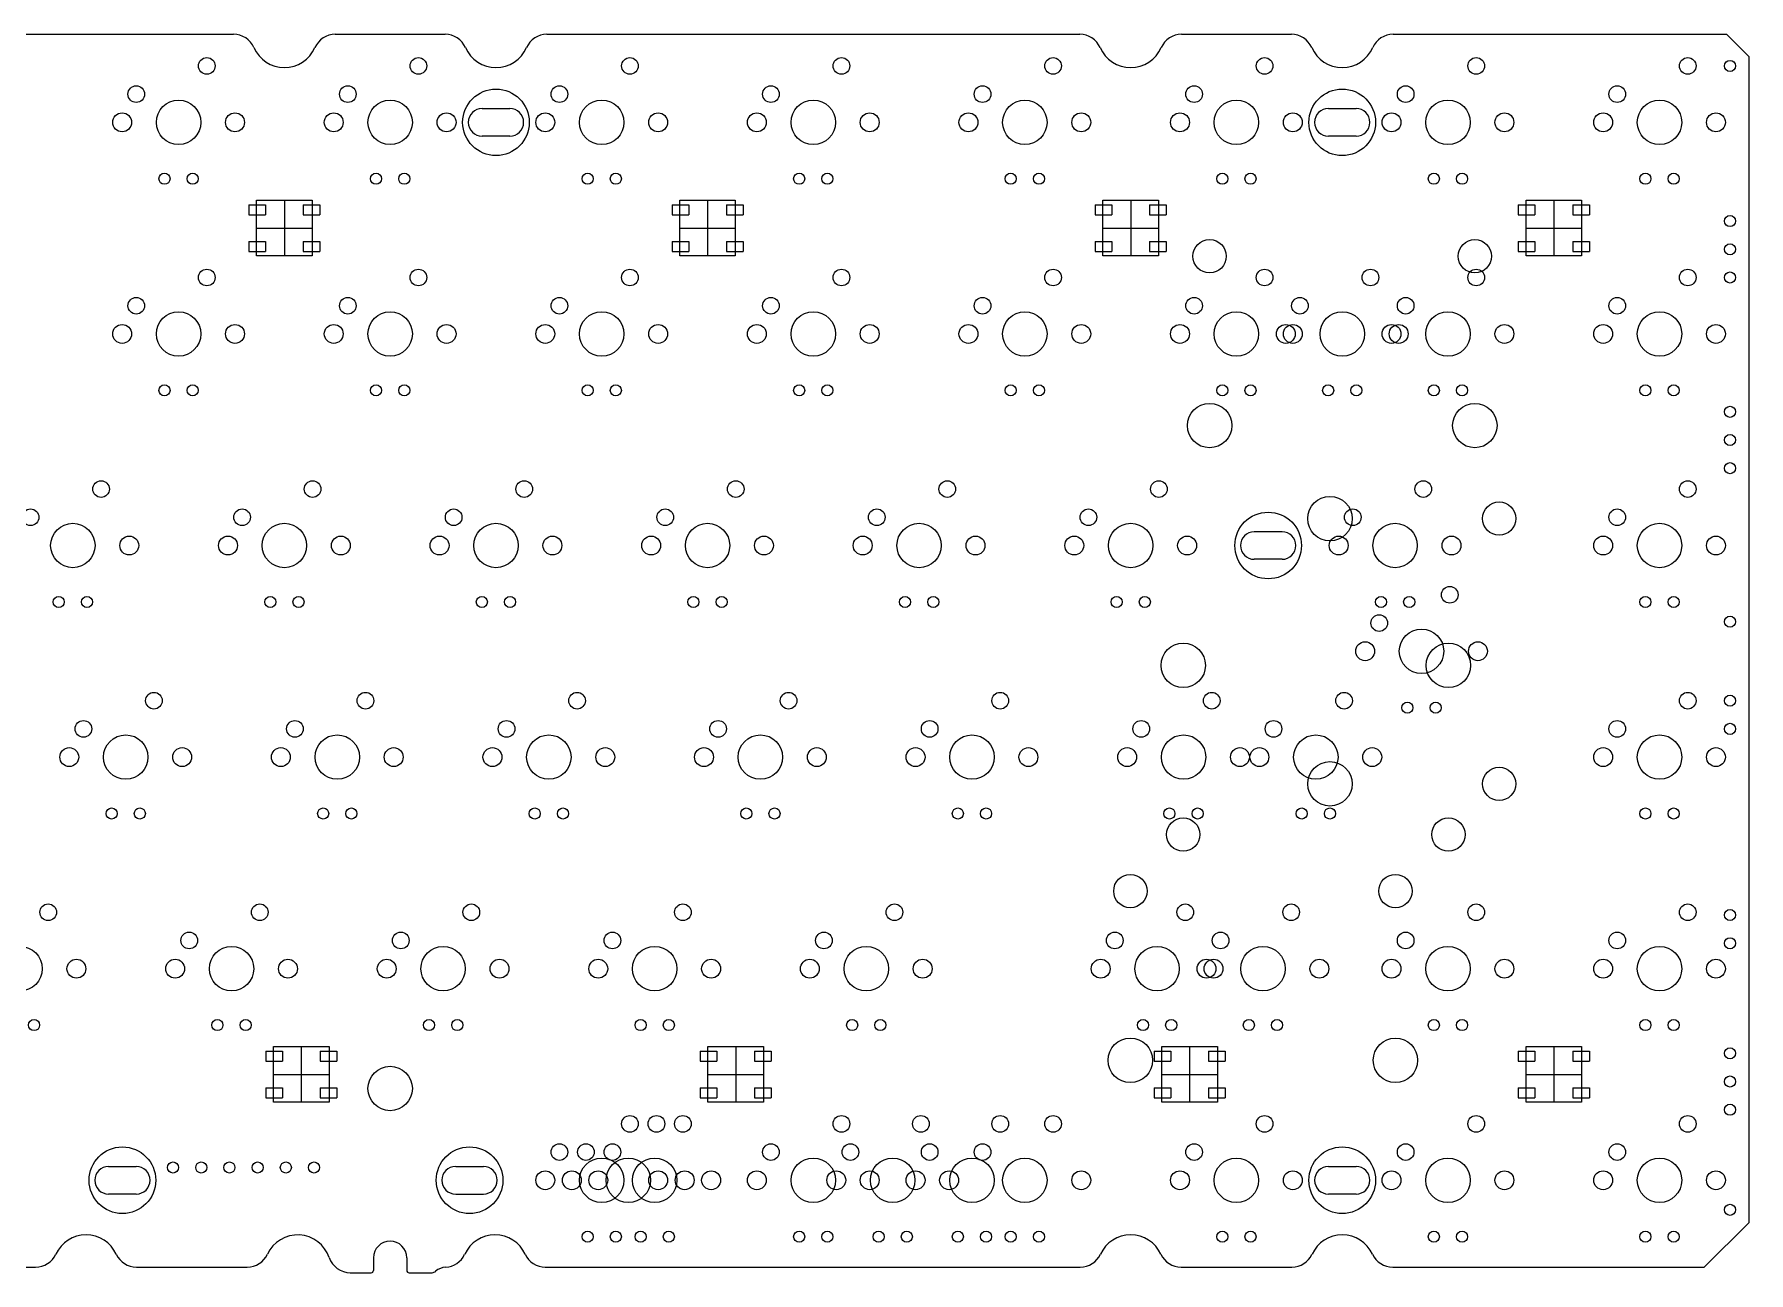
# Model space of a CAD drawing. Header units: millimetres. Extents: x 439 to 1009, y -254 to 714.
# Drawn here: x 731.4 to 885.8, y 246.3 to 357.8 of the extents above; entities that cross this region are included whole.
import ezdxf

# ---------------------------------------------------------------- set-up
doc = ezdxf.new("R2010")
doc.units = ezdxf.units.MM
doc.layers.add('bmini', color=150, linetype='Continuous')

msp = doc.modelspace()

# ---------------------------------------------------------------- linework, layer by layer
at = {"layer": 'bmini'}
for p, q in [((701.36, 357.8), (749.35, 357.8)), ((758.51, 357.8), (768.4, 357.8)), ((777.56, 357.8), (825.55, 357.8)), ((834.71, 357.8), (844.6, 357.8)), ((853.76, 357.8), (883.78, 357.8)), ((883.78, 357.8), (885.78, 355.8)), ((885.78, 355.8), (885.78, 250.8)), ((751.43, 342.85), (756.43, 342.85)), ((751.43, 337.85), (751.43, 342.85)), ((753.93, 342.85), (753.93, 337.85)), ((756.43, 342.85), (756.43, 337.85)), ((789.53, 342.85), (794.53, 342.85)), ((789.53, 337.85), (789.53, 342.85)), ((792.03, 342.85), (792.03, 337.85)), ((794.53, 342.85), (794.53, 337.85)), ((827.63, 342.85), (832.63, 342.85)), ((827.63, 337.85), (827.63, 342.85)), ((830.13, 342.85), (830.13, 337.85)), ((832.63, 342.85), (832.63, 337.85)), ((865.73, 342.85), (870.73, 342.85)), ((865.73, 337.85), (865.73, 342.85)), ((868.23, 342.85), (868.23, 337.85)), ((870.73, 342.85), (870.73, 337.85)), ((750.73, 342.45), (750.73, 341.55)), ((750.73, 342.45), (752.23, 342.45)), ((750.73, 341.55), (752.23, 341.55)), ((752.23, 342.45), (752.23, 341.55)), ((755.63, 342.45), (755.63, 341.55)), ((755.63, 342.45), (757.13, 342.45)), ((755.63, 341.55), (757.13, 341.55)), ((757.13, 342.45), (757.13, 341.55)), ((788.83, 342.45), (788.83, 341.55)), ((788.83, 342.45), (790.33, 342.45)), ((788.83, 341.55), (790.33, 341.55)), ((790.33, 342.45), (790.33, 341.55)), ((793.73, 342.45), (793.73, 341.55)), ((793.73, 342.45), (795.23, 342.45)), ((793.73, 341.55), (795.23, 341.55)), ((795.23, 342.45), (795.23, 341.55)), ((826.93, 342.45), (826.93, 341.55)), ((826.93, 342.45), (828.43, 342.45)), ((826.93, 341.55), (828.43, 341.55)), ((828.43, 342.45), (828.43, 341.55)), ((831.83, 342.45), (831.83, 341.55)), ((831.83, 342.45), (833.33, 342.45)), ((831.83, 341.55), (833.33, 341.55)), ((833.33, 342.45), (833.33, 341.55)), ((865.03, 342.45), (865.03, 341.55)), ((865.03, 342.45), (866.53, 342.45)), ((865.03, 341.55), (866.53, 341.55)), ((866.53, 342.45), (866.53, 341.55)), ((869.93, 342.45), (869.93, 341.55)), ((869.93, 342.45), (871.43, 342.45)), ((869.93, 341.55), (871.43, 341.55)), ((871.43, 342.45), (871.43, 341.55)), ((751.43, 340.35), (756.43, 340.35)), ((789.53, 340.35), (794.53, 340.35)), ((827.63, 340.35), (832.63, 340.35)), ((865.73, 340.35), (870.73, 340.35)), ((750.73, 339.15), (750.73, 338.25)), ((750.73, 339.15), (752.23, 339.15)), ((750.73, 338.25), (752.23, 338.25)), ((752.23, 339.15), (752.23, 338.25)), ((755.63, 339.15), (755.63, 338.25)), ((755.63, 339.15), (757.13, 339.15)), ((755.63, 338.25), (757.13, 338.25)), ((757.13, 339.15), (757.13, 338.25)), ((788.83, 339.15), (788.83, 338.25)), ((788.83, 339.15), (790.33, 339.15)), ((788.83, 338.25), (790.33, 338.25)), ((790.33, 339.15), (790.33, 338.25)), ((793.73, 339.15), (793.73, 338.25)), ((793.73, 339.15), (795.23, 339.15)), ((793.73, 338.25), (795.23, 338.25)), ((795.23, 339.15), (795.23, 338.25)), ((826.93, 339.15), (826.93, 338.25)), ((826.93, 339.15), (828.43, 339.15)), ((826.93, 338.25), (828.43, 338.25)), ((828.43, 339.15), (828.43, 338.25)), ((831.83, 339.15), (831.83, 338.25)), ((831.83, 339.15), (833.33, 339.15)), ((831.83, 338.25), (833.33, 338.25)), ((833.33, 339.15), (833.33, 338.25)), ((865.03, 339.15), (865.03, 338.25)), ((865.03, 339.15), (866.53, 339.15)), ((865.03, 338.25), (866.53, 338.25)), ((866.53, 339.15), (866.53, 338.25)), ((869.93, 339.15), (869.93, 338.25)), ((869.93, 339.15), (871.43, 339.15)), ((869.93, 338.25), (871.43, 338.25)), ((871.43, 339.15), (871.43, 338.25)), ((756.43, 337.85), (751.43, 337.85)), ((794.53, 337.85), (789.53, 337.85)), ((832.63, 337.85), (827.63, 337.85)), ((870.73, 337.85), (865.73, 337.85)), ((752.25, 266.25), (752.25, 265.35)), ((752.25, 266.25), (753.75, 266.25)), ((752.95, 266.65), (757.95, 266.65)), ((752.95, 261.65), (752.95, 266.65)), ((753.75, 266.25), (753.75, 265.35)), ((755.45, 266.65), (755.45, 261.65)), ((757.15, 266.25), (757.15, 265.35)), ((757.15, 266.25), (758.65, 266.25)), ((757.95, 266.65), (757.95, 261.65)), ((758.65, 266.25), (758.65, 265.35)), ((791.37, 266.25), (791.37, 265.35)), ((791.37, 266.25), (792.87, 266.25)), ((792.07, 266.65), (797.07, 266.65)), ((792.07, 261.65), (792.07, 266.65)), ((792.87, 266.25), (792.87, 265.35)), ((794.57, 266.65), (794.57, 261.65)), ((796.27, 266.25), (796.27, 265.35)), ((796.27, 266.25), (797.77, 266.25)), ((797.07, 266.65), (797.07, 261.65)), ((797.77, 266.25), (797.77, 265.35)), ((832.24, 266.25), (832.24, 265.35)), ((832.24, 266.25), (833.74, 266.25)), ((832.94, 266.65), (837.94, 266.65)), ((832.94, 261.65), (832.94, 266.65)), ((833.74, 266.25), (833.74, 265.35)), ((835.44, 266.65), (835.44, 261.65)), ((837.14, 266.25), (837.14, 265.35)), ((837.14, 266.25), (838.64, 266.25)), ((837.94, 266.65), (837.94, 261.65)), ((838.64, 266.25), (838.64, 265.35)), ((865.03, 266.25), (865.03, 265.35)), ((865.03, 266.25), (866.53, 266.25)), ((865.73, 266.65), (870.73, 266.65)), ((865.73, 261.65), (865.73, 266.65)), ((866.53, 266.25), (866.53, 265.35)), ((868.23, 266.65), (868.23, 261.65)), ((869.93, 266.25), (869.93, 265.35)), ((869.93, 266.25), (871.43, 266.25)), ((870.73, 266.65), (870.73, 261.65)), ((871.43, 266.25), (871.43, 265.35)), ((752.25, 265.35), (753.75, 265.35)), ((752.95, 264.15), (757.95, 264.15)), ((757.15, 265.35), (758.65, 265.35)), ((791.37, 265.35), (792.87, 265.35)), ((792.07, 264.15), (797.07, 264.15)), ((796.27, 265.35), (797.77, 265.35)), ((832.24, 265.35), (833.74, 265.35)), ((832.94, 264.15), (837.94, 264.15)), ((837.14, 265.35), (838.64, 265.35)), ((865.03, 265.35), (866.53, 265.35)), ((865.73, 264.15), (870.73, 264.15)), ((869.93, 265.35), (871.43, 265.35)), ((752.25, 262.95), (752.25, 262.05)), ((752.25, 262.95), (753.75, 262.95)), ((753.75, 262.95), (753.75, 262.05)), ((757.15, 262.95), (757.15, 262.05)), ((757.15, 262.95), (758.65, 262.95)), ((758.65, 262.95), (758.65, 262.05)), ((791.37, 262.95), (791.37, 262.05)), ((791.37, 262.95), (792.87, 262.95)), ((792.87, 262.95), (792.87, 262.05)), ((796.27, 262.95), (796.27, 262.05)), ((796.27, 262.95), (797.77, 262.95)), ((797.77, 262.95), (797.77, 262.05)), ((832.24, 262.95), (832.24, 262.05)), ((832.24, 262.95), (833.74, 262.95)), ((833.74, 262.95), (833.74, 262.05)), ((837.14, 262.95), (837.14, 262.05)), ((837.14, 262.95), (838.64, 262.95)), ((838.64, 262.95), (838.64, 262.05)), ((865.03, 262.95), (865.03, 262.05)), ((865.03, 262.95), (866.53, 262.95)), ((866.53, 262.95), (866.53, 262.05)), ((869.93, 262.95), (869.93, 262.05)), ((869.93, 262.95), (871.43, 262.95)), ((871.43, 262.95), (871.43, 262.05)), ((752.25, 262.05), (753.75, 262.05)), ((757.95, 261.65), (752.95, 261.65)), ((757.15, 262.05), (758.65, 262.05)), ((791.37, 262.05), (792.87, 262.05)), ((797.07, 261.65), (792.07, 261.65)), ((796.27, 262.05), (797.77, 262.05)), ((832.24, 262.05), (833.74, 262.05)), ((837.94, 261.65), (832.94, 261.65)), ((837.14, 262.05), (838.64, 262.05)), ((865.03, 262.05), (866.53, 262.05)), ((870.73, 261.65), (865.73, 261.65)), ((869.93, 262.05), (871.43, 262.05)), ((885.78, 250.8), (881.78, 246.8)), ((761.95, 247.64), (761.95, 246.5)), ((764.95, 247.64), (764.95, 246.5)), ((668.94, 246.8), (731.53, 246.8)), ((740.61, 246.8), (750.58, 246.8)), ((759.86, 246.3), (761.75, 246.3)), ((765.15, 246.3), (767.22, 246.3)), ((777.42, 246.8), (825.59, 246.8)), ((834.67, 246.8), (844.64, 246.8)), ((853.72, 246.8), (881.78, 246.8))]:
    msp.add_line(p, q, dxfattribs=at)
at = {"layer": 'bmini', "color": 2}
for p, q in [((771.73, 351.12), (774.23, 351.12)), ((847.93, 351.12), (850.43, 351.12)), ((774.23, 348.63), (771.73, 348.63)), ((850.43, 348.63), (847.93, 348.63)), ((841.25, 313.02), (843.76, 313.02)), ((843.76, 310.53), (841.25, 310.53)), ((738.09, 255.87), (740.59, 255.87)), ((769.35, 255.87), (771.85, 255.87)), ((847.93, 255.87), (850.43, 255.87)), ((740.59, 253.38), (738.09, 253.38)), ((769.35, 253.38), (771.85, 253.38)), ((850.43, 253.38), (847.93, 253.38))]:
    msp.add_line(p, q, dxfattribs=at)
at = {"layer": 'bmini'}
for centre, radius in [((746.94, 354.95), 0.75), ((765.99, 354.95), 0.75), ((785.04, 354.95), 0.75), ((804.09, 354.95), 0.75), ((823.14, 354.95), 0.75), ((842.19, 354.95), 0.75), ((861.24, 354.95), 0.75), ((880.29, 354.95), 0.75), ((740.59, 352.41), 0.75), ((759.64, 352.41), 0.75), ((778.69, 352.41), 0.75), ((797.74, 352.41), 0.75), ((816.79, 352.41), 0.75), ((835.84, 352.41), 0.75), ((854.89, 352.41), 0.75), ((873.94, 352.41), 0.75), ((739.32, 349.87), 0.85), ((744.4, 349.87), 2), ((749.48, 349.87), 0.85), ((758.37, 349.87), 0.85), ((763.45, 349.87), 2), ((768.53, 349.87), 0.85), ((777.42, 349.87), 0.85), ((782.5, 349.87), 2), ((787.58, 349.87), 0.85), ((796.47, 349.87), 0.85), ((801.55, 349.87), 2), ((806.63, 349.87), 0.85), ((815.52, 349.87), 0.85), ((820.6, 349.87), 2), ((825.68, 349.87), 0.85), ((834.57, 349.87), 0.85), ((839.65, 349.87), 2), ((844.73, 349.87), 0.85), ((853.62, 349.87), 0.85), ((858.7, 349.87), 2), ((863.78, 349.87), 0.85), ((872.67, 349.87), 0.85), ((877.75, 349.87), 2), ((882.83, 349.87), 0.85), ((743.13, 344.79), 0.5), ((745.67, 344.79), 0.5), ((762.18, 344.79), 0.5), ((764.72, 344.79), 0.5), ((781.23, 344.79), 0.5), ((783.77, 344.79), 0.5), ((800.28, 344.79), 0.5), ((802.82, 344.79), 0.5), ((819.33, 344.79), 0.5), ((821.87, 344.79), 0.5), ((838.38, 344.79), 0.5), ((840.92, 344.79), 0.5), ((857.43, 344.79), 0.5), ((859.97, 344.79), 0.5), ((876.48, 344.79), 0.5), ((879.02, 344.79), 0.5), ((837.24, 337.81), 1.5), ((861.12, 337.81), 1.5), ((746.94, 335.9), 0.75), ((765.99, 335.9), 0.75), ((785.04, 335.9), 0.75), ((804.09, 335.9), 0.75), ((823.14, 335.9), 0.75), ((842.19, 335.9), 0.75), ((851.72, 335.9), 0.75), ((861.24, 335.9), 0.75), ((880.29, 335.9), 0.75), ((740.59, 333.36), 0.75), ((759.64, 333.36), 0.75), ((778.69, 333.36), 0.75), ((797.74, 333.36), 0.75), ((816.79, 333.36), 0.75), ((835.84, 333.36), 0.75), ((845.37, 333.36), 0.75), ((854.89, 333.36), 0.75), ((873.94, 333.36), 0.75), ((744.4, 330.82), 2), ((763.45, 330.82), 2), ((782.5, 330.82), 2), ((801.55, 330.82), 2), ((820.6, 330.82), 2), ((839.65, 330.82), 2), ((849.18, 330.82), 2), ((858.7, 330.82), 2), ((877.75, 330.82), 2), ((739.32, 330.82), 0.85), ((749.48, 330.82), 0.85), ((758.37, 330.82), 0.85), ((768.53, 330.82), 0.85), ((777.42, 330.82), 0.85), ((787.58, 330.82), 0.85), ((796.47, 330.82), 0.85), ((806.63, 330.82), 0.85), ((815.52, 330.82), 0.85), ((825.68, 330.82), 0.85), ((834.57, 330.82), 0.85), ((844.1, 330.82), 0.85), ((844.73, 330.82), 0.85), ((853.62, 330.82), 0.85), ((854.26, 330.82), 0.85), ((863.78, 330.82), 0.85), ((872.67, 330.82), 0.85), ((882.83, 330.82), 0.85), ((743.13, 325.74), 0.5), ((745.67, 325.74), 0.5), ((762.18, 325.74), 0.5), ((764.72, 325.74), 0.5), ((781.23, 325.74), 0.5), ((783.77, 325.74), 0.5), ((800.28, 325.74), 0.5), ((802.82, 325.74), 0.5), ((819.33, 325.74), 0.5), ((821.87, 325.74), 0.5), ((838.38, 325.74), 0.5), ((840.92, 325.74), 0.5), ((847.91, 325.74), 0.5), ((850.45, 325.74), 0.5), ((857.43, 325.74), 0.5), ((859.97, 325.74), 0.5), ((876.48, 325.74), 0.5), ((879.02, 325.74), 0.5), ((837.24, 322.57), 2), ((861.12, 322.57), 2), ((737.42, 316.85), 0.75), ((756.47, 316.85), 0.75), ((775.52, 316.85), 0.75), ((794.57, 316.85), 0.75), ((813.62, 316.85), 0.75), ((832.67, 316.85), 0.75), ((856.48, 316.85), 0.75), ((880.29, 316.85), 0.75), ((731.07, 314.31), 0.75), ((750.12, 314.31), 0.75), ((769.17, 314.31), 0.75), ((788.22, 314.31), 0.75), ((807.27, 314.31), 0.75), ((826.32, 314.31), 0.75), ((848.07, 314.19), 2), ((850.13, 314.31), 0.75), ((863.31, 314.19), 1.5), ((873.94, 314.31), 0.75), ((734.88, 311.77), 2), ((753.93, 311.77), 2), ((772.98, 311.77), 2), ((792.03, 311.77), 2), ((811.08, 311.77), 2), ((830.13, 311.77), 2), ((853.94, 311.77), 2), ((877.75, 311.77), 2), ((739.96, 311.77), 0.85), ((748.85, 311.77), 0.85), ((759.01, 311.77), 0.85), ((767.9, 311.77), 0.85), ((778.06, 311.77), 0.85), ((786.95, 311.77), 0.85), ((797.11, 311.77), 0.85), ((806, 311.77), 0.85), ((816.16, 311.77), 0.85), ((825.05, 311.77), 0.85), ((835.21, 311.77), 0.85), ((848.86, 311.77), 0.85), ((859.02, 311.77), 0.85), ((872.67, 311.77), 0.85), ((882.83, 311.77), 0.85), ((858.86, 307.33), 0.75), ((733.61, 306.69), 0.5), ((736.15, 306.69), 0.5), ((752.66, 306.69), 0.5), ((755.2, 306.69), 0.5), ((771.71, 306.69), 0.5), ((774.25, 306.69), 0.5), ((790.76, 306.69), 0.5), ((793.3, 306.69), 0.5), ((809.81, 306.69), 0.5), ((812.35, 306.69), 0.5), ((828.86, 306.69), 0.5), ((831.4, 306.69), 0.5), ((852.67, 306.69), 0.5), ((855.21, 306.69), 0.5), ((876.48, 306.69), 0.5), ((879.02, 306.69), 0.5), ((852.51, 304.79), 0.75), ((856.32, 302.25), 2), ((834.86, 300.98), 2), ((851.24, 302.25), 0.85), ((858.74, 300.98), 2), ((858.74, 300.98), 2), ((861.4, 302.25), 0.85), ((742.18, 297.8), 0.75), ((761.23, 297.8), 0.75), ((780.28, 297.8), 0.75), ((799.33, 297.8), 0.75), ((818.38, 297.8), 0.75), ((837.43, 297.8), 0.75), ((849.34, 297.8), 0.75), ((880.29, 297.8), 0.75), ((855.05, 297.17), 0.5), ((857.59, 297.17), 0.5), ((735.83, 295.26), 0.75), ((754.88, 295.26), 0.75), ((773.93, 295.26), 0.75), ((792.98, 295.26), 0.75), ((812.03, 295.26), 0.75), ((831.08, 295.26), 0.75), ((842.99, 295.26), 0.75), ((873.94, 295.26), 0.75), ((734.56, 292.72), 0.85), ((739.64, 292.72), 2), ((744.72, 292.72), 0.85), ((753.61, 292.72), 0.85), ((758.69, 292.72), 2), ((763.77, 292.72), 0.85), ((772.66, 292.72), 0.85), ((777.74, 292.72), 2), ((782.82, 292.72), 0.85), ((791.71, 292.72), 0.85), ((796.79, 292.72), 2), ((801.87, 292.72), 0.85), ((810.76, 292.72), 0.85), ((815.84, 292.72), 2), ((820.92, 292.72), 0.85), ((829.81, 292.72), 0.85), ((834.89, 292.72), 2), ((839.97, 292.72), 0.85), ((841.72, 292.72), 0.85), ((846.8, 292.72), 2), ((851.88, 292.72), 0.85), ((872.67, 292.72), 0.85), ((877.75, 292.72), 2), ((882.83, 292.72), 0.85), ((848.07, 290.31), 2), ((863.31, 290.31), 1.5), ((738.37, 287.64), 0.5), ((740.91, 287.64), 0.5), ((757.42, 287.64), 0.5), ((759.96, 287.64), 0.5), ((776.47, 287.64), 0.5), ((779.01, 287.64), 0.5), ((795.52, 287.64), 0.5), ((798.06, 287.64), 0.5), ((814.57, 287.64), 0.5), ((817.11, 287.64), 0.5), ((833.62, 287.64), 0.5), ((834.86, 285.74), 1.5), ((836.16, 287.64), 0.5), ((845.53, 287.64), 0.5), ((848.07, 287.64), 0.5), ((858.74, 285.74), 1.5), ((876.48, 287.64), 0.5), ((879.02, 287.64), 0.5), ((830.1, 280.66), 1.5), ((853.97, 280.66), 1.5), ((732.66, 278.75), 0.75), ((751.71, 278.75), 0.75), ((770.76, 278.75), 0.75), ((789.81, 278.75), 0.75), ((808.86, 278.75), 0.75), ((835.05, 278.75), 0.75), ((844.58, 278.75), 0.75), ((861.24, 278.75), 0.75), ((880.29, 278.75), 0.75), ((745.36, 276.21), 0.75), ((764.41, 276.21), 0.75), ((783.46, 276.21), 0.75), ((802.51, 276.21), 0.75), ((828.7, 276.21), 0.75), ((838.23, 276.21), 0.75), ((854.89, 276.21), 0.75), ((873.94, 276.21), 0.75), ((730.12, 273.67), 2), ((749.17, 273.67), 2), ((768.22, 273.67), 2), ((787.27, 273.67), 2), ((806.32, 273.67), 2), ((832.51, 273.67), 2), ((842.04, 273.67), 2), ((858.7, 273.67), 2), ((877.75, 273.67), 2), ((735.2, 273.67), 0.85), ((744.09, 273.67), 0.85), ((754.25, 273.67), 0.85), ((763.14, 273.67), 0.85), ((773.3, 273.67), 0.85), ((782.19, 273.67), 0.85), ((792.35, 273.67), 0.85), ((801.24, 273.67), 0.85), ((811.4, 273.67), 0.85), ((827.43, 273.67), 0.85), ((836.96, 273.67), 0.85), ((837.59, 273.67), 0.85), ((847.12, 273.67), 0.85), ((853.62, 273.67), 0.85), ((863.78, 273.67), 0.85), ((872.67, 273.67), 0.85), ((882.83, 273.67), 0.85), ((731.39, 268.59), 0.5), ((747.9, 268.59), 0.5), ((750.44, 268.59), 0.5), ((766.95, 268.59), 0.5), ((769.49, 268.59), 0.5), ((786, 268.59), 0.5), ((788.54, 268.59), 0.5), ((805.05, 268.59), 0.5), ((807.59, 268.59), 0.5), ((831.24, 268.59), 0.5), ((833.78, 268.59), 0.5), ((840.77, 268.59), 0.5), ((843.31, 268.59), 0.5), ((857.43, 268.59), 0.5), ((859.97, 268.59), 0.5), ((876.48, 268.59), 0.5), ((879.02, 268.59), 0.5), ((830.1, 265.42), 2), ((853.97, 265.42), 2), ((763.45, 262.88), 2), ((785.04, 259.7), 0.75), ((787.43, 259.7), 0.75), ((789.81, 259.7), 0.75), ((804.09, 259.7), 0.75), ((811.24, 259.7), 0.75), ((818.38, 259.7), 0.75), ((823.14, 259.7), 0.75), ((842.19, 259.7), 0.75), ((861.24, 259.7), 0.75), ((880.29, 259.7), 0.75), ((778.69, 257.16), 0.75), ((781.08, 257.16), 0.75), ((783.46, 257.16), 0.75), ((797.74, 257.16), 0.75), ((804.89, 257.16), 0.75), ((812.03, 257.16), 0.75), ((816.79, 257.16), 0.75), ((835.84, 257.16), 0.75), ((854.89, 257.16), 0.75), ((873.94, 257.16), 0.75), ((782.5, 254.62), 2), ((784.89, 254.62), 2), ((787.27, 254.62), 2), ((801.55, 254.62), 2), ((808.7, 254.62), 2), ((815.84, 254.62), 2), ((820.6, 254.62), 2), ((839.65, 254.62), 2), ((858.7, 254.62), 2), ((877.75, 254.62), 2), ((777.42, 254.62), 0.85), ((777.42, 254.62), 0.85), ((779.81, 254.62), 0.85), ((782.19, 254.62), 0.85), ((787.58, 254.62), 0.85), ((789.97, 254.62), 0.85), ((792.35, 254.62), 0.85), ((796.47, 254.62), 0.85), ((803.62, 254.62), 0.85), ((806.63, 254.62), 0.85), ((810.76, 254.62), 0.85), ((813.78, 254.62), 0.85), ((825.68, 254.62), 0.85), ((834.57, 254.62), 0.85), ((844.73, 254.62), 0.85), ((853.62, 254.62), 0.85), ((863.78, 254.62), 0.85), ((872.67, 254.62), 0.85), ((882.83, 254.62), 0.85), ((781.23, 249.54), 0.5), ((783.77, 249.54), 0.5), ((786, 249.54), 0.5), ((788.54, 249.54), 0.5), ((800.28, 249.54), 0.5), ((802.82, 249.54), 0.5), ((807.43, 249.54), 0.5), ((809.97, 249.54), 0.5), ((814.57, 249.54), 0.5), ((817.11, 249.54), 0.5), ((819.33, 249.54), 0.5), ((821.87, 249.54), 0.5), ((838.38, 249.54), 0.5), ((840.92, 249.54), 0.5), ((857.43, 249.54), 0.5), ((859.97, 249.54), 0.5), ((876.48, 249.54), 0.5), ((879.02, 249.54), 0.5)]:
    msp.add_circle(centre, radius, dxfattribs=at)
at = {"layer": 'bmini', "color": 2, "linetype": 'Continuous'}
for centre in [(884.1, 354.95), (884.1, 340.98), (884.1, 338.44), (884.1, 335.9), (884.1, 323.81), (884.1, 321.27), (884.1, 318.73), (884.1, 304.91), (884.1, 297.8), (884.1, 295.26), (884.1, 278.5), (884.1, 275.96), (884.1, 266.05), (884.1, 263.51), (884.1, 260.97), (743.9, 255.77), (746.44, 255.77), (748.98, 255.77), (751.52, 255.77), (754.06, 255.77), (756.6, 255.77), (884.1, 251.96)]:
    msp.add_circle(centre, 0.5, dxfattribs=at)
at = {"layer": 'bmini', "color": 2}
for centre in [(772.98, 349.87), (849.18, 349.87), (842.51, 311.77), (739.34, 254.62), (770.6, 254.62), (849.18, 254.62)]:
    msp.add_circle(centre, 3, dxfattribs=at)
at = {"layer": 'bmini'}
for centre, radius, start, end in [((749.35, 355.8), 2, 23.5782, 90), ((753.93, 357.8), 3, 203.5782, 336.4218), ((758.51, 355.8), 2, 90, 156.4218), ((768.4, 355.8), 2, 23.5782, 90), ((772.98, 357.8), 3, 203.5782, 336.4218), ((777.56, 355.8), 2, 90, 156.4218), ((825.55, 355.8), 2, 23.5782, 90), ((830.13, 357.8), 3, 203.5782, 336.4218), ((834.71, 355.8), 2, 90, 156.4218), ((844.6, 355.8), 2, 23.5782, 90), ((849.18, 357.8), 3, 203.5782, 336.4218), ((853.76, 355.8), 2, 90, 156.4218), ((736.07, 246.7), 3, 24.8346, 155.1654), ((755.12, 246.7), 3, 18.6629, 155.1654), ((763.45, 247.64), 1.5, 0, 180), ((772.89, 246.7), 3, 24.8346, 155.2375), ((830.13, 246.7), 3, 24.8346, 155.1654), ((849.18, 246.7), 3, 24.8346, 155.1654), ((731.53, 248.8), 2, 270, 335.1654), ((740.61, 248.8), 2, 204.8346, 270), ((750.58, 248.8), 2, 270, 335.1654), ((759.86, 248.3), 2, 198.6629, 270), ((768.34, 248.79), 2, 273.2731, 335.2375), ((777.42, 248.8), 2, 204.8346, 270), ((825.59, 248.8), 2, 270, 335.1654), ((834.67, 248.8), 2, 204.8346, 270), ((844.64, 248.8), 2, 270, 335.1654), ((853.72, 248.8), 2, 204.8346, 270), ((761.75, 246.5), 0.2, 270, 0), ((765.15, 246.5), 0.2, 180, 270), ((767.22, 246.8), 0.5, 270, 311.4096), ((768.54, 245.3), 1.5, 93.2731, 131.4096)]:
    msp.add_arc(centre, radius, start, end, dxfattribs=at)
at = {"layer": 'bmini', "color": 2}
for centre, start, end in [((771.73, 349.87), 90, 270), ((774.23, 349.87), 270, 90), ((847.93, 349.87), 90, 270), ((850.43, 349.87), 270, 90), ((841.25, 311.77), 90, 270), ((843.76, 311.77), 270, 90), ((738.09, 254.62), 90, 270), ((740.59, 254.62), 270, 90), ((769.35, 254.62), 90, 270), ((771.85, 254.62), 270, 90), ((847.93, 254.62), 90, 270), ((850.43, 254.62), 270, 90)]:
    msp.add_arc(centre, 1.24, start, end, dxfattribs=at)

doc.saveas('drawing.dxf')
